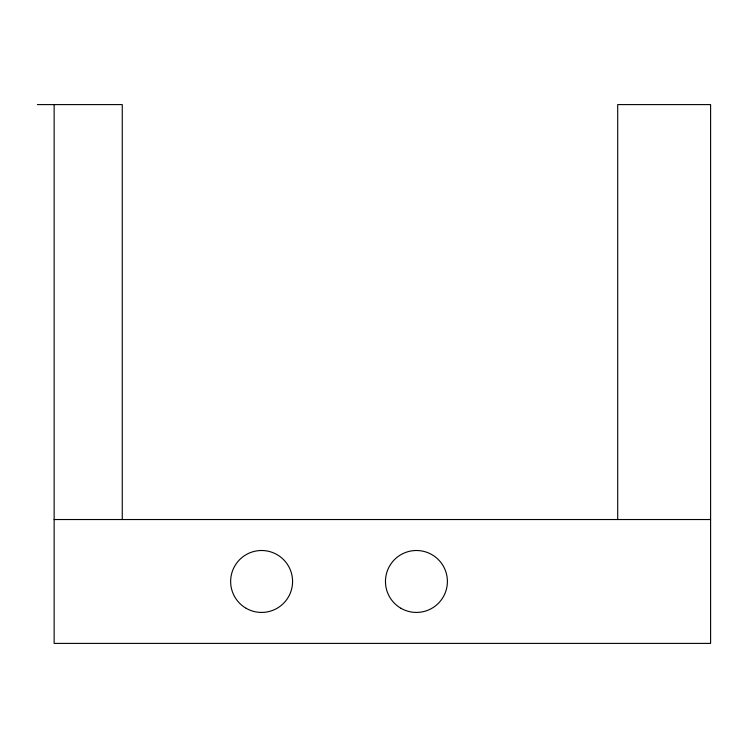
<?xml version="1.0" encoding="UTF-8"?>
<svg xmlns="http://www.w3.org/2000/svg" width="748" height="748" viewBox="0 0 748 748"><rect width="100%" height="100%" fill="white"/><g stroke="black" fill="none" stroke-linecap="round" stroke-linejoin="round"><path stroke-width="1.12" d="M37.4 104.598L122.261 104.598L122.261 519.533M54.137 519.533L710.6 519.533M617.708 519.533L617.708 104.598L710.6 104.598L710.6 643.402L54.137 643.402L54.137 104.598M246.12 608.283A30.967 30.967 0 0 0 292.571 581.467A30.967 30.967 0 0 0 246.12 554.651A30.967 30.967 0 0 0 246.12 608.283M400.947 608.283A30.967 30.967 0 0 0 447.398 581.467A30.967 30.967 0 0 0 400.947 554.651A30.967 30.967 0 0 0 400.947 608.283"/></g></svg>
